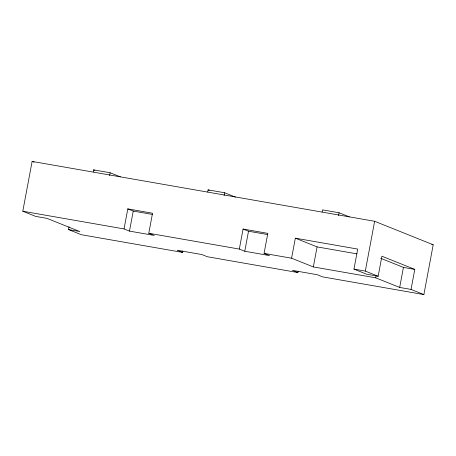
<?xml version="1.0" encoding="UTF-8"?>
<svg xmlns="http://www.w3.org/2000/svg" width="456" height="456" viewBox="0 0 456 456"><rect width="100%" height="100%" fill="white"/><g stroke="black" fill="none" stroke-linecap="round" stroke-linejoin="round"><path stroke-width="0.68" d="M69.033 226.803L68.52 229.567L79.868 231.551L46.996 218.373L35.648 216.389L22.8 211.236L32.119 161.424L374.638 221.28L433.2 244.764L423.88 294.576L322.631 276.883L317.194 274.7L292.45 270.374L297.893 272.557L298.15 271.177M93.235 171.958L93.622 169.871L110.164 172.761L120.373 176.854M109.645 175.549L110.164 172.761M124.043 228.929L127.794 208.899L152.532 213.22L148.787 233.255L154.225 235.433L129.487 231.112L124.043 228.929L22.8 211.236M129.487 231.112L133.237 211.077L127.794 208.899M68.52 229.567L81.362 234.72L182.611 252.413L182.867 251.028M207.697 191.959L208.084 189.873L224.631 192.763L235.473 197.112M224.107 195.55L224.631 192.763M239.326 249.079L243.076 229.043L267.815 233.369L264.07 253.399L269.507 255.582L244.769 251.256L239.326 249.079L148.787 233.255M244.769 251.256L248.514 231.226L243.076 229.043M411.033 289.423L399.678 287.44L375.71 277.829L313.335 266.931L291.589 258.21L295.334 238.174L357.709 249.079L353.959 269.108L366.806 274.261L378.161 276.245L381.911 256.209L414.783 269.393L411.033 289.423L423.88 294.576M322.158 211.966L322.546 209.874L339.093 212.77L349.302 216.862M313.335 266.931L317.085 246.895L295.334 238.174M338.569 215.551L339.093 212.77M378.161 276.245L365.313 271.092L374.638 221.28M375.71 277.829L376.097 275.755M399.678 287.44L403.429 267.404L380.754 258.318M431.798 244.519L433.2 244.764M133.237 211.077L152.475 214.44M248.514 231.226L267.757 234.589M317.085 246.895L357.037 253.878M403.429 267.404L414.783 269.393M264.07 253.399L291.589 258.21M353.959 269.108L365.313 271.092M297.893 272.557L207.349 256.734L201.911 254.556L177.173 250.23L182.611 252.413M208.084 189.873L209.361 190.386M93.622 169.871L94.899 170.384M32.119 161.424L34.097 162.216"/></g></svg>
